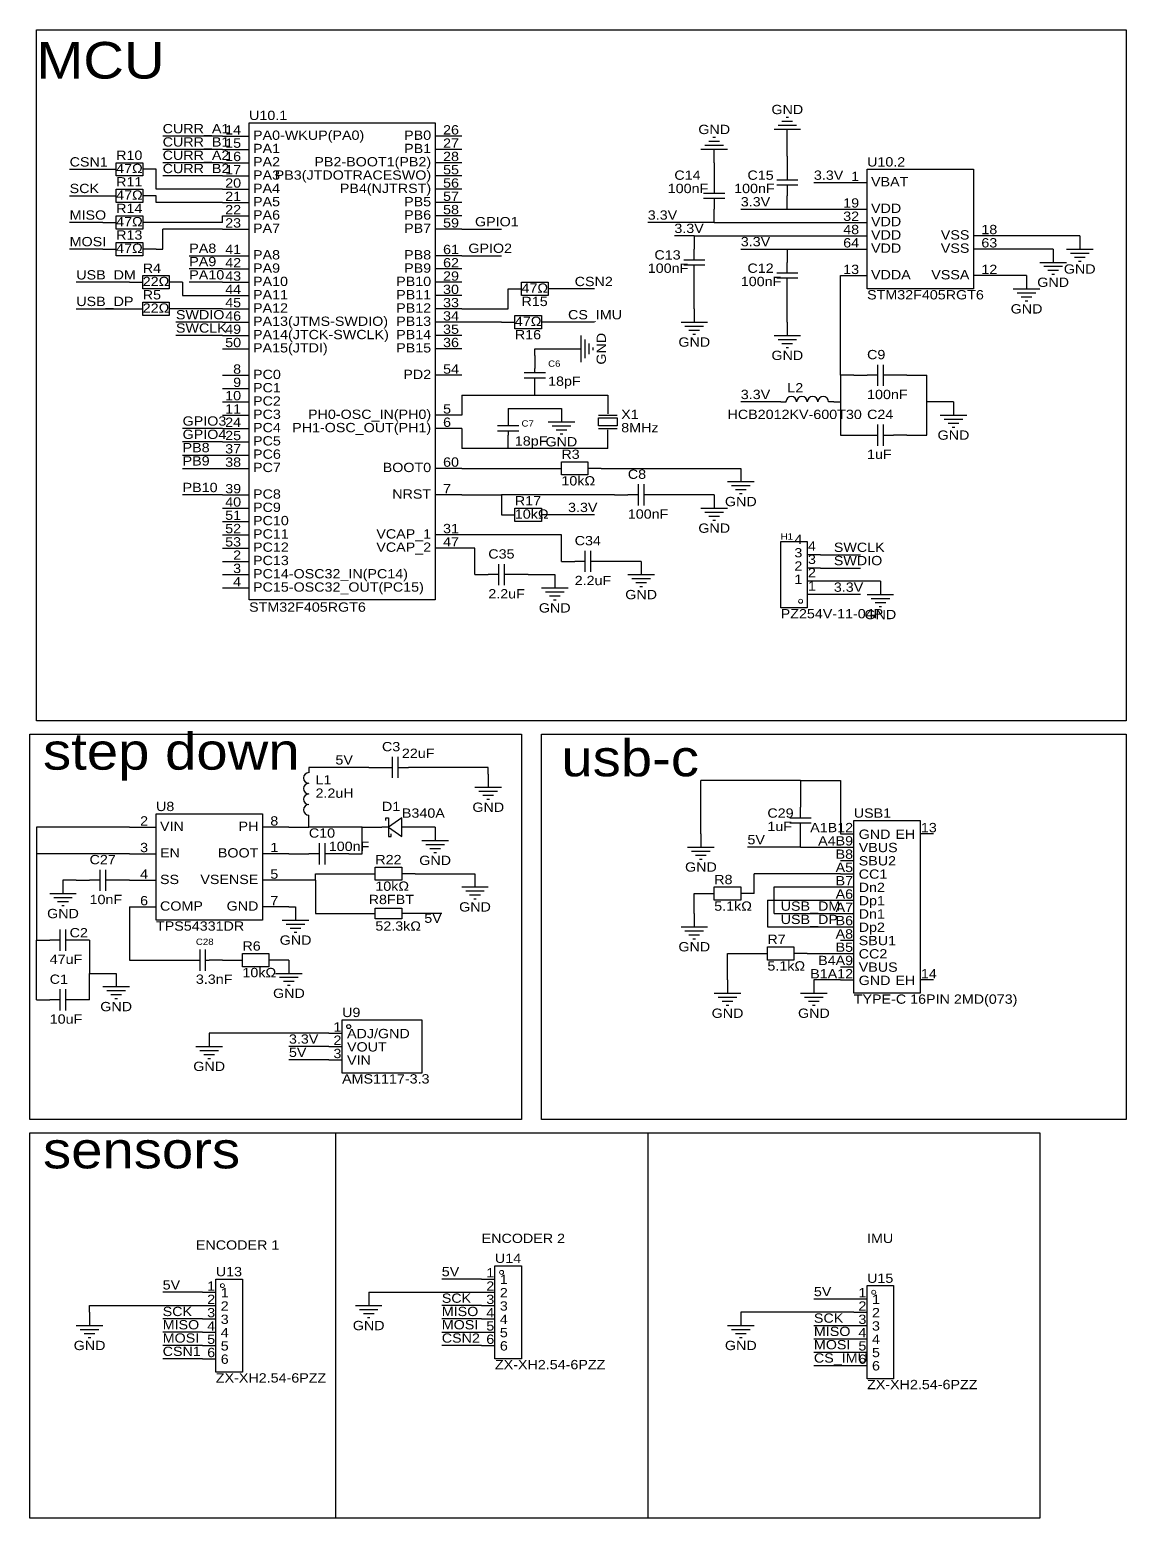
# Model space of a CAD drawing. Header units: millimetres. Extents: x 6 to 415, y 8 to 292.
# Drawn here: x 6.3 to 215.9, y 7.6 to 292.1 of the extents above; entities that cross this region are included whole.
import ezdxf
from ezdxf.enums import TextEntityAlignment as Align

# ---------------------------------------------------------------- set-up
doc = ezdxf.new("R2010")
doc.units = ezdxf.units.MM
doc.header["$MEASUREMENT"] = 0
doc.styles.get("Standard").update_dxf_attribs({"font": 'arial.ttf'})

msp = doc.modelspace()

# ---------------------------------------------------------------- linework, layer by layer
at = {"color": 1, "true_color": 0x000099}
msp.add_lwpolyline([(7.62, 292.1), (215.9, 292.1), (215.9, 160.02), (7.62, 160.02)], close=True, dxfattribs=at)
at = {"color": 1, "true_color": 0xa00000}
for points in [[(48.26, 274.32), (83.82, 274.32), (83.82, 183.13), (48.26, 183.13)], [(22.86, 266.7), (27.94, 266.7), (27.94, 264.16), (22.86, 264.16)], [(166.37, 265.43), (186.69, 265.43), (186.69, 242.57), (166.37, 242.57)], [(22.86, 261.62), (27.94, 261.62), (27.94, 259.08), (22.86, 259.08)], [(22.86, 256.54), (27.94, 256.54), (27.94, 254), (22.86, 254)], [(22.86, 251.46), (27.94, 251.46), (27.94, 248.92), (22.86, 248.92)], [(27.94, 245.11), (33.02, 245.11), (33.02, 242.57), (27.94, 242.57)], [(100.33, 243.84), (105.41, 243.84), (105.41, 241.3), (100.33, 241.3)], [(27.94, 240.03), (33.02, 240.03), (33.02, 237.49), (27.94, 237.49)], [(99.06, 237.49), (104.14, 237.49), (104.14, 234.95), (99.06, 234.95)], [(118.62, 216.41), (115.06, 216.41), (115.06, 217.93), (118.62, 217.93)], [(107.95, 209.55), (113.03, 209.55), (113.03, 207.01), (107.95, 207.01)], [(104.14, 198.12), (99.06, 198.12), (99.06, 200.66), (104.14, 200.66)], [(154.94, 181.61), (149.86, 181.61), (149.86, 194.31), (154.94, 194.31)], [(30.48, 142.24), (50.8, 142.24), (50.8, 121.92), (30.48, 121.92)], [(77.47, 141.48), (74.93, 139.7), (77.47, 137.92)], [(163.83, 140.97), (176.53, 140.97), (176.53, 107.95), (163.83, 107.95)], [(72.39, 132.08), (77.47, 132.08), (77.47, 129.54), (72.39, 129.54)], [(137.16, 128.27), (142.24, 128.27), (142.24, 125.73), (137.16, 125.73)], [(72.39, 124.21), (77.47, 124.21), (77.47, 122.17), (72.39, 122.17)], [(147.32, 116.84), (152.4, 116.84), (152.4, 114.3), (147.32, 114.3)], [(46.99, 115.57), (52.07, 115.57), (52.07, 113.03), (46.99, 113.03)], [(66.04, 102.87), (81.28, 102.87), (81.28, 92.71), (66.04, 92.71)], [(95.25, 55.88), (100.33, 55.88), (100.33, 38.1), (95.25, 38.1)], [(41.91, 53.34), (46.99, 53.34), (46.99, 35.56), (41.91, 35.56)], [(166.37, 52.07), (171.45, 52.07), (171.45, 34.29), (166.37, 34.29)]]:
    msp.add_lwpolyline(points, close=True, dxfattribs=at)
for points in [[(152.91, 273.81), (149.35, 273.81)], [(152.15, 274.57), (150.11, 274.57)], [(151.38, 275.34), (150.88, 275.34)], [(138.18, 270.76), (136.14, 270.76)], [(137.41, 271.53), (136.91, 271.53)], [(153.67, 273.05), (148.59, 273.05)], [(139.7, 269.24), (134.62, 269.24)], [(138.94, 270), (135.38, 270)], [(151.13, 265.43), (151.13, 263.4)], [(137.16, 262.89), (137.16, 260.86)], [(149.1, 263.4), (153.16, 263.4)], [(153.16, 262.38), (149.1, 262.38)], [(151.13, 262.38), (151.13, 260.35)], [(135.13, 260.86), (139.19, 260.86)], [(139.19, 259.84), (135.13, 259.84)], [(137.16, 259.84), (137.16, 257.81)], [(131.32, 248.16), (135.38, 248.16)], [(133.35, 248.16), (133.35, 250.19)], [(151.13, 245.62), (151.13, 247.65)], [(199.39, 247.65), (204.47, 247.65)], [(204.47, 250.19), (209.55, 250.19)], [(205.23, 249.43), (208.79, 249.43)], [(205.99, 248.67), (208.03, 248.67)], [(206.76, 247.9), (207.26, 247.9)], [(135.38, 247.14), (131.32, 247.14)], [(133.35, 245.11), (133.35, 247.14)], [(149.1, 245.62), (153.16, 245.62)], [(200.15, 246.89), (203.71, 246.89)], [(200.91, 246.13), (202.95, 246.13)], [(201.68, 245.36), (202.18, 245.36)], [(153.16, 244.6), (149.1, 244.6)], [(151.13, 242.57), (151.13, 244.6)], [(194.31, 242.57), (199.39, 242.57)], [(195.07, 241.81), (198.63, 241.81)], [(195.83, 241.05), (197.87, 241.05)], [(196.6, 240.28), (197.1, 240.28)], [(130.81, 236.22), (135.89, 236.22)], [(111.76, 228.6), (111.76, 233.68)], [(131.57, 235.46), (135.13, 235.46)], [(132.33, 234.7), (134.37, 234.7)], [(133.1, 233.93), (133.6, 233.93)], [(148.59, 233.68), (153.67, 233.68)], [(112.52, 229.36), (112.52, 232.92)], [(113.28, 230.12), (113.28, 232.16)], [(114.05, 230.89), (114.05, 231.39)], [(149.35, 232.92), (152.91, 232.92)], [(150.11, 232.16), (152.15, 232.16)], [(150.88, 231.39), (151.38, 231.39)], [(168.4, 224.03), (168.4, 228.09)], [(169.42, 228.09), (169.42, 224.03)], [(100.84, 226.57), (104.9, 226.57)], [(100.84, 225.55), (104.9, 225.55)], [(102.87, 226.57), (102.87, 227.33)], [(102.87, 224.79), (102.87, 225.55)], [(168.4, 226.06), (166.37, 226.06)], [(171.45, 226.06), (169.42, 226.06)], [(116.84, 219.71), (116.84, 218.69)], [(99.82, 216.41), (95.76, 216.41)], [(97.79, 217.17), (97.79, 216.41)], [(105.41, 217.17), (110.49, 217.17)], [(106.17, 216.41), (109.73, 216.41)], [(115.06, 218.44), (118.62, 218.44)], [(115.06, 216.41), (115.06, 217.93)], [(115.06, 217.93), (118.62, 217.93), (118.62, 216.41), (115.06, 216.41)], [(115.82, 218.44), (117.86, 218.44)], [(168.4, 212.6), (168.4, 216.66)], [(169.42, 216.66), (169.42, 212.6)], [(180.34, 218.44), (185.42, 218.44)], [(181.1, 217.68), (184.66, 217.68)], [(181.86, 216.92), (183.9, 216.92)], [(99.82, 215.39), (95.76, 215.39)], [(97.79, 215.39), (97.79, 214.63)], [(106.93, 215.65), (108.97, 215.65)], [(107.7, 214.88), (108.2, 214.88)], [(115.06, 215.9), (118.62, 215.9)], [(115.82, 215.9), (117.86, 215.9)], [(116.84, 214.63), (116.84, 215.65)], [(166.37, 214.63), (168.4, 214.63)], [(169.42, 214.63), (171.45, 214.63)], [(182.63, 216.15), (183.13, 216.15)], [(122.68, 201.17), (122.68, 205.23)], [(123.7, 205.23), (123.7, 201.17)], [(139.7, 205.74), (144.78, 205.74)], [(140.46, 204.98), (144.02, 204.98)], [(122.68, 203.2), (120.65, 203.2)], [(125.73, 203.2), (123.7, 203.2)], [(141.22, 204.22), (143.26, 204.22)], [(141.99, 203.45), (142.49, 203.45)], [(134.62, 200.66), (139.7, 200.66)], [(135.38, 199.9), (138.94, 199.9)], [(136.14, 199.14), (138.18, 199.14)], [(136.91, 198.37), (137.41, 198.37)], [(112.52, 188.47), (112.52, 192.53)], [(113.54, 192.53), (113.54, 188.47)], [(96.01, 187.96), (93.98, 187.96)], [(96.01, 185.93), (96.01, 189.99)], [(97.03, 189.99), (97.03, 185.93)], [(99.06, 187.96), (97.03, 187.96)], [(112.52, 190.5), (110.49, 190.5)], [(115.57, 190.5), (113.54, 190.5)], [(120.65, 187.96), (125.73, 187.96)], [(104.14, 185.42), (109.22, 185.42)], [(121.41, 187.2), (124.97, 187.2)], [(122.17, 186.44), (124.21, 186.44)], [(122.94, 185.67), (123.44, 185.67)], [(104.9, 184.66), (108.46, 184.66)], [(105.66, 183.9), (107.7, 183.9)], [(106.43, 183.13), (106.93, 183.13)], [(166.37, 184.15), (171.45, 184.15)], [(167.13, 183.39), (170.69, 183.39)], [(167.89, 182.63), (169.93, 182.63)], [(168.66, 181.86), (169.16, 181.86)], [(73.66, 151.13), (75.69, 151.13)], [(75.69, 149.1), (75.69, 153.16)], [(76.71, 153.16), (76.71, 149.1)], [(76.71, 151.13), (78.74, 151.13)], [(91.44, 147.32), (96.52, 147.32)], [(92.2, 146.56), (95.76, 146.56)], [(92.96, 145.8), (95, 145.8)], [(93.73, 145.03), (94.23, 145.03)], [(153.67, 141.48), (153.67, 143.51)], [(74.93, 139.7), (73.66, 139.7)], [(74.42, 140.97), (74.42, 141.48), (74.93, 141.48), (74.93, 137.92), (75.44, 137.92), (75.44, 138.43)], [(78.74, 139.7), (77.47, 139.7)], [(151.64, 141.48), (155.7, 141.48)], [(155.7, 140.46), (151.64, 140.46)], [(153.67, 138.43), (153.67, 140.46)], [(61.72, 132.59), (61.72, 136.65)], [(62.74, 136.65), (62.74, 132.59)], [(81.28, 137.16), (86.36, 137.16)], [(61.72, 134.62), (59.69, 134.62)], [(64.77, 134.62), (62.74, 134.62)], [(82.04, 136.4), (85.6, 136.4)], [(82.8, 135.64), (84.84, 135.64)], [(83.57, 134.87), (84.07, 134.87)], [(132.08, 135.89), (137.16, 135.89)], [(132.84, 135.13), (136.4, 135.13)], [(133.6, 134.37), (135.64, 134.37)], [(19.81, 127.51), (19.81, 131.57)], [(20.83, 131.57), (20.83, 127.51)], [(134.37, 133.6), (134.87, 133.6)], [(19.81, 129.54), (17.78, 129.54)], [(22.86, 129.54), (20.83, 129.54)], [(88.9, 128.27), (93.98, 128.27)], [(10.16, 127), (15.24, 127)], [(10.92, 126.24), (14.48, 126.24)], [(11.68, 125.48), (13.72, 125.48)], [(89.66, 127.51), (93.22, 127.51)], [(90.42, 126.75), (92.46, 126.75)], [(91.19, 125.98), (91.69, 125.98)], [(12.45, 124.71), (12.95, 124.71)], [(12.19, 116.08), (12.19, 120.14)], [(13.21, 120.14), (13.21, 116.08)], [(54.61, 121.92), (59.69, 121.92)], [(55.37, 121.16), (58.93, 121.16)], [(56.13, 120.4), (58.17, 120.4)], [(56.9, 119.63), (57.4, 119.63)], [(130.81, 120.65), (135.89, 120.65)], [(131.57, 119.89), (135.13, 119.89)], [(12.19, 118.11), (10.16, 118.11)], [(15.24, 118.11), (13.21, 118.11)], [(132.33, 119.13), (134.37, 119.13)], [(133.1, 118.36), (133.6, 118.36)], [(38.1, 114.3), (38.86, 114.3)], [(38.86, 116.33), (38.86, 112.27)], [(39.88, 116.33), (39.88, 112.27)], [(39.88, 114.3), (40.64, 114.3)], [(53.34, 111.76), (58.42, 111.76)], [(54.1, 111), (57.66, 111)], [(12.19, 104.65), (12.19, 108.71)], [(13.21, 108.71), (13.21, 104.65)], [(20.32, 109.22), (25.4, 109.22)], [(21.08, 108.46), (24.64, 108.46)], [(54.86, 110.24), (56.9, 110.24)], [(55.63, 109.47), (56.13, 109.47)], [(12.19, 106.68), (10.16, 106.68)], [(15.24, 106.68), (13.21, 106.68)], [(21.84, 107.7), (23.88, 107.7)], [(22.61, 106.93), (23.11, 106.93)], [(137.16, 107.95), (142.24, 107.95)], [(137.92, 107.19), (141.48, 107.19)], [(138.68, 106.43), (140.72, 106.43)], [(139.45, 105.66), (139.95, 105.66)], [(153.67, 107.95), (158.75, 107.95)], [(154.43, 107.19), (157.99, 107.19)], [(155.19, 106.43), (157.23, 106.43)], [(155.96, 105.66), (156.46, 105.66)], [(38.1, 97.79), (43.18, 97.79)], [(38.86, 97.03), (42.42, 97.03)], [(39.62, 96.27), (41.66, 96.27)], [(40.39, 95.5), (40.89, 95.5)], [(68.58, 48.26), (73.66, 48.26)], [(69.34, 47.5), (72.9, 47.5)], [(70.1, 46.74), (72.14, 46.74)], [(70.87, 45.97), (71.37, 45.97)], [(15.24, 44.45), (20.32, 44.45)], [(16, 43.69), (19.56, 43.69)], [(16.76, 42.93), (18.8, 42.93)], [(139.7, 44.45), (144.78, 44.45)], [(140.46, 43.69), (144.02, 43.69)], [(141.22, 42.93), (143.26, 42.93)], [(17.53, 42.16), (18.03, 42.16)], [(141.99, 42.16), (142.49, 42.16)]]:
    msp.add_lwpolyline(points, dxfattribs=at)
at = {"color": 1, "true_color": 0x008800}
for points in [[(43.18, 271.78), (31.75, 271.78)], [(151.13, 267.97), (151.13, 270.51)], [(43.18, 269.24), (31.75, 269.24)], [(13.97, 265.43), (20.32, 265.43)], [(30.48, 261.62), (30.48, 265.43)], [(43.18, 266.7), (31.75, 266.7)], [(137.16, 266.7), (137.16, 265.43)], [(43.18, 264.16), (31.75, 264.16)], [(156.21, 262.89), (161.29, 262.89)], [(13.97, 260.35), (20.32, 260.35)], [(43.18, 261.62), (30.48, 261.62)], [(30.48, 259.08), (30.48, 260.35)], [(43.18, 259.08), (30.48, 259.08)], [(43.18, 255.27), (43.18, 256.54)], [(142.24, 257.81), (151.13, 257.81)], [(151.13, 257.81), (161.29, 257.81)], [(20.32, 255.27), (13.97, 255.27)], [(43.18, 255.27), (30.48, 255.27)], [(31.75, 250.19), (31.75, 254)], [(43.18, 254), (31.75, 254)], [(88.9, 254), (96.52, 254)], [(137.16, 255.27), (124.46, 255.27)], [(137.16, 255.27), (161.29, 255.27)], [(133.35, 252.73), (129.54, 252.73)], [(133.35, 252.73), (161.29, 252.73)], [(207.01, 252.73), (191.77, 252.73)], [(20.32, 250.19), (13.97, 250.19)], [(30.48, 250.19), (31.75, 250.19)], [(36.83, 248.92), (43.18, 248.92)], [(88.9, 248.92), (96.52, 248.92)], [(142.24, 250.19), (151.13, 250.19)], [(151.13, 250.19), (161.29, 250.19)], [(201.93, 250.19), (191.77, 250.19)], [(43.18, 246.38), (36.83, 246.38)], [(161.29, 226.06), (161.29, 245.11)], [(196.85, 245.11), (191.77, 245.11)], [(25.4, 243.84), (15.24, 243.84)], [(35.56, 243.84), (35.56, 241.3)], [(43.18, 243.84), (36.83, 243.84)], [(97.79, 238.76), (97.79, 242.57)], [(114.3, 242.57), (107.95, 242.57)], [(133.35, 238.76), (133.35, 242.57)], [(35.56, 241.3), (43.18, 241.3)], [(151.13, 236.22), (151.13, 240.03)], [(15.24, 238.76), (25.4, 238.76)], [(43.18, 236.22), (34.29, 236.22)], [(43.18, 238.76), (35.56, 238.76)], [(88.9, 238.76), (97.79, 238.76)], [(96.52, 236.22), (88.9, 236.22)], [(114.3, 236.22), (106.68, 236.22)], [(43.18, 233.68), (34.29, 233.68)], [(102.87, 231.14), (109.22, 231.14)], [(102.87, 229.87), (102.87, 231.14)], [(161.29, 226.06), (161.29, 220.98)], [(163.83, 226.06), (161.29, 226.06)], [(173.99, 226.06), (177.8, 226.06)], [(177.8, 220.98), (177.8, 226.06)], [(88.9, 222.25), (102.87, 222.25)], [(88.9, 222.25), (88.9, 218.44)], [(102.87, 222.25), (116.84, 222.25)], [(97.79, 219.71), (107.95, 219.71)], [(149.86, 220.98), (142.24, 220.98)], [(160.02, 220.98), (161.29, 220.98)], [(161.29, 220.98), (161.29, 214.63)], [(177.8, 214.63), (177.8, 220.98)], [(182.88, 220.98), (177.8, 220.98)], [(43.18, 215.9), (35.56, 215.9)], [(88.9, 215.9), (88.9, 212.09)], [(161.29, 214.63), (163.83, 214.63)], [(173.99, 214.63), (177.8, 214.63)], [(43.18, 213.36), (35.56, 213.36)], [(35.56, 210.82), (43.18, 210.82)], [(97.79, 212.09), (88.9, 212.09)], [(116.84, 212.09), (97.79, 212.09)], [(35.56, 208.28), (43.18, 208.28)], [(88.9, 208.28), (105.41, 208.28)], [(115.57, 208.28), (142.24, 208.28)], [(43.18, 203.2), (35.56, 203.2)], [(88.9, 203.2), (96.52, 203.2)], [(96.52, 203.2), (96.52, 199.39)], [(118.11, 203.2), (96.52, 203.2)], [(137.16, 203.2), (128.27, 203.2)], [(114.3, 199.39), (106.68, 199.39)], [(107.95, 195.58), (88.9, 195.58)], [(107.95, 190.5), (107.95, 195.58)], [(91.44, 193.04), (88.9, 193.04)], [(91.44, 187.96), (91.44, 193.04)], [(157.48, 191.77), (165.1, 191.77)], [(101.6, 187.96), (106.68, 187.96)], [(123.19, 190.5), (118.11, 190.5)], [(157.48, 189.23), (165.1, 189.23)], [(168.91, 186.69), (157.48, 186.69)], [(165.1, 184.15), (157.48, 184.15)], [(71.12, 151.13), (59.69, 151.13)], [(93.98, 151.13), (81.28, 151.13)], [(93.98, 149.86), (93.98, 151.13)], [(153.67, 148.59), (134.62, 148.59)], [(134.62, 138.43), (134.62, 148.59)], [(153.67, 148.59), (161.29, 148.59)], [(153.67, 148.59), (153.67, 146.05)], [(161.29, 148.59), (161.29, 138.43)], [(25.4, 139.7), (7.62, 139.7)], [(7.62, 139.7), (7.62, 134.62)], [(55.88, 139.7), (59.69, 139.7)], [(59.69, 139.7), (59.69, 140.97)], [(69.85, 139.7), (59.69, 139.7)], [(69.85, 134.62), (69.85, 139.7)], [(69.85, 139.7), (71.12, 139.7)], [(83.82, 139.7), (81.28, 139.7)], [(25.4, 134.62), (7.62, 134.62)], [(7.62, 134.62), (7.62, 118.11)], [(55.88, 134.62), (57.15, 134.62)], [(67.31, 134.62), (69.85, 134.62)], [(153.67, 135.89), (143.51, 135.89)], [(153.67, 135.89), (161.29, 135.89)], [(15.24, 129.54), (12.7, 129.54)], [(60.96, 129.54), (55.88, 129.54)], [(60.96, 129.54), (60.96, 130.81)], [(60.96, 130.81), (69.85, 130.81)], [(60.96, 129.54), (60.96, 123.19)], [(80.01, 130.81), (91.44, 130.81)], [(144.78, 127), (144.78, 130.81)], [(161.29, 130.81), (144.78, 130.81)], [(148.59, 123.19), (148.59, 128.27)], [(148.59, 128.27), (161.29, 128.27)], [(133.35, 127), (134.62, 127)], [(133.35, 123.19), (133.35, 127)], [(147.32, 125.73), (147.32, 120.65)], [(147.32, 125.73), (161.29, 125.73)], [(25.4, 124.46), (25.4, 114.3)], [(55.88, 124.46), (57.15, 124.46)], [(60.96, 123.19), (69.85, 123.19)], [(85.09, 123.19), (80.01, 123.19)], [(148.59, 123.19), (161.29, 123.19)], [(147.32, 120.65), (161.29, 120.65)], [(7.62, 106.68), (7.62, 118.11)], [(17.78, 118.11), (17.78, 111.76)], [(25.4, 114.3), (35.56, 114.3)], [(43.18, 114.3), (44.45, 114.3)], [(55.88, 114.3), (54.61, 114.3)], [(139.7, 115.57), (144.78, 115.57)], [(139.7, 110.49), (139.7, 115.57)], [(154.94, 115.57), (161.29, 115.57)], [(17.78, 106.68), (17.78, 111.76)], [(17.78, 111.76), (22.86, 111.76)], [(161.29, 110.49), (156.21, 110.49)], [(63.5, 100.33), (40.64, 100.33)], [(63.5, 97.79), (55.88, 97.79)], [(63.5, 95.25), (55.88, 95.25)], [(92.71, 53.34), (85.09, 53.34)], [(39.37, 50.8), (31.75, 50.8)], [(71.12, 50.8), (92.71, 50.8)], [(156.21, 49.53), (163.83, 49.53)], [(17.78, 46.99), (17.78, 48.26)], [(17.78, 48.26), (39.37, 48.26)], [(39.37, 45.72), (31.75, 45.72)], [(92.71, 48.26), (85.09, 48.26)], [(92.71, 45.72), (85.09, 45.72)], [(163.83, 46.99), (142.24, 46.99)], [(39.37, 43.18), (31.75, 43.18)], [(85.09, 43.18), (92.71, 43.18)], [(156.21, 44.45), (163.83, 44.45)], [(39.37, 40.64), (31.75, 40.64)], [(92.71, 40.64), (85.09, 40.64)], [(156.21, 41.91), (163.83, 41.91)], [(39.37, 38.1), (31.75, 38.1)], [(156.21, 39.37), (163.83, 39.37)], [(156.21, 36.83), (163.83, 36.83)]]:
    msp.add_lwpolyline(points, dxfattribs=at)
at = {"color": 1, "true_color": 0x880000}
for points in [[(43.18, 271.78), (48.26, 271.78)], [(88.9, 271.78), (83.82, 271.78)], [(151.13, 270.51), (151.13, 273.05)], [(43.18, 269.24), (48.26, 269.24)], [(88.9, 269.24), (83.82, 269.24)], [(137.16, 266.7), (137.16, 269.24)], [(151.13, 267.97), (151.13, 265.43)], [(20.32, 265.43), (22.86, 265.43)], [(30.48, 265.43), (27.94, 265.43)], [(43.18, 266.7), (48.26, 266.7)], [(88.9, 266.7), (83.82, 266.7)], [(137.16, 265.43), (137.16, 262.89)], [(43.18, 264.16), (48.26, 264.16)], [(88.9, 264.16), (83.82, 264.16)], [(161.29, 262.89), (166.37, 262.89)], [(20.32, 260.35), (22.86, 260.35)], [(30.48, 260.35), (27.94, 260.35)], [(43.18, 261.62), (48.26, 261.62)], [(43.18, 259.08), (48.26, 259.08)], [(88.9, 261.62), (83.82, 261.62)], [(88.9, 259.08), (83.82, 259.08)], [(151.13, 257.81), (151.13, 260.35)], [(43.18, 256.54), (48.26, 256.54)], [(88.9, 256.54), (83.82, 256.54)], [(137.16, 255.27), (137.16, 257.81)], [(161.29, 257.81), (166.37, 257.81)], [(20.32, 255.27), (22.86, 255.27)], [(30.48, 255.27), (27.94, 255.27)], [(43.18, 254), (48.26, 254)], [(88.9, 254), (83.82, 254)], [(161.29, 255.27), (166.37, 255.27)], [(133.35, 252.73), (133.35, 250.19)], [(161.29, 252.73), (166.37, 252.73)], [(191.77, 252.73), (186.69, 252.73)], [(207.01, 252.73), (207.01, 250.19)], [(20.32, 250.19), (22.86, 250.19)], [(30.48, 250.19), (27.94, 250.19)], [(43.18, 248.92), (48.26, 248.92)], [(88.9, 248.92), (83.82, 248.92)], [(151.13, 250.19), (151.13, 247.65)], [(161.29, 250.19), (166.37, 250.19)], [(191.77, 250.19), (186.69, 250.19)], [(201.93, 250.19), (201.93, 247.65)], [(43.18, 246.38), (48.26, 246.38)], [(88.9, 246.38), (83.82, 246.38)], [(133.35, 242.57), (133.35, 245.11)], [(161.29, 245.11), (166.37, 245.11)], [(191.77, 245.11), (186.69, 245.11)], [(196.85, 245.11), (196.85, 242.57)], [(25.4, 243.84), (27.94, 243.84)], [(35.56, 243.84), (33.02, 243.84)], [(43.18, 243.84), (48.26, 243.84)], [(88.9, 243.84), (83.82, 243.84)], [(97.79, 242.57), (100.33, 242.57)], [(107.95, 242.57), (105.41, 242.57)], [(151.13, 240.03), (151.13, 242.57)], [(43.18, 241.3), (48.26, 241.3)], [(88.9, 241.3), (83.82, 241.3)], [(25.4, 238.76), (27.94, 238.76)], [(35.56, 238.76), (33.02, 238.76)], [(43.18, 238.76), (48.26, 238.76)], [(43.18, 236.22), (48.26, 236.22)], [(88.9, 238.76), (83.82, 238.76)], [(88.9, 236.22), (83.82, 236.22)], [(96.52, 236.22), (99.06, 236.22)], [(106.68, 236.22), (104.14, 236.22)], [(133.35, 238.76), (133.35, 236.22)], [(151.13, 236.22), (151.13, 233.68)], [(43.18, 233.68), (48.26, 233.68)], [(88.9, 233.68), (83.82, 233.68)], [(43.18, 231.14), (48.26, 231.14)], [(88.9, 231.14), (83.82, 231.14)], [(109.22, 231.14), (111.76, 231.14)], [(102.87, 229.87), (102.87, 227.33)], [(43.18, 226.06), (48.26, 226.06)], [(88.9, 226.06), (83.82, 226.06)], [(102.87, 222.25), (102.87, 224.79)], [(163.83, 226.06), (166.37, 226.06)], [(173.99, 226.06), (171.45, 226.06)], [(43.18, 223.52), (48.26, 223.52)], [(116.84, 222.25), (116.84, 219.71)], [(43.18, 220.98), (48.26, 220.98)], [(97.79, 219.71), (97.79, 217.17)], [(107.95, 219.71), (107.95, 217.17)], [(149.86, 220.98), (150.88, 220.98)], [(160.02, 220.98), (159, 220.98)], [(182.88, 220.98), (182.88, 218.44)], [(43.18, 218.44), (48.26, 218.44)], [(88.9, 218.44), (83.82, 218.44)], [(43.18, 215.9), (48.26, 215.9)], [(88.9, 215.9), (83.82, 215.9)], [(97.79, 212.09), (97.79, 214.63)], [(116.84, 212.09), (116.84, 214.63)], [(163.83, 214.63), (166.37, 214.63)], [(173.99, 214.63), (171.45, 214.63)], [(43.18, 213.36), (48.26, 213.36)], [(43.18, 210.82), (48.26, 210.82)], [(43.18, 208.28), (48.26, 208.28)], [(88.9, 208.28), (83.82, 208.28)], [(105.41, 208.28), (107.95, 208.28)], [(115.57, 208.28), (113.03, 208.28)], [(142.24, 208.28), (142.24, 205.74)], [(43.18, 203.2), (48.26, 203.2)], [(88.9, 203.2), (83.82, 203.2)], [(118.11, 203.2), (120.65, 203.2)], [(128.27, 203.2), (125.73, 203.2)], [(137.16, 203.2), (137.16, 200.66)], [(43.18, 200.66), (48.26, 200.66)], [(96.52, 199.39), (99.06, 199.39)], [(106.68, 199.39), (104.14, 199.39)], [(43.18, 198.12), (48.26, 198.12)], [(43.18, 195.58), (48.26, 195.58)], [(88.9, 195.58), (83.82, 195.58)], [(43.18, 193.04), (48.26, 193.04)], [(88.9, 193.04), (83.82, 193.04)], [(157.48, 191.77), (154.94, 191.77)], [(43.18, 190.5), (48.26, 190.5)], [(43.18, 187.96), (48.26, 187.96)], [(91.44, 187.96), (93.98, 187.96)], [(101.6, 187.96), (99.06, 187.96)], [(106.68, 187.96), (106.68, 185.42)], [(107.95, 190.5), (110.49, 190.5)], [(118.11, 190.5), (115.57, 190.5)], [(123.19, 190.5), (123.19, 187.96)], [(157.48, 189.23), (154.94, 189.23)], [(43.18, 185.42), (48.26, 185.42)], [(157.48, 186.69), (154.94, 186.69)], [(168.91, 186.69), (168.91, 184.15)], [(157.48, 184.15), (154.94, 184.15)], [(59.69, 151.13), (59.69, 150.11)], [(71.12, 151.13), (73.66, 151.13)], [(81.28, 151.13), (78.74, 151.13)], [(93.98, 149.86), (93.98, 147.32)], [(153.67, 146.05), (153.67, 143.51)], [(25.4, 139.7), (30.48, 139.7)], [(55.88, 139.7), (50.8, 139.7)], [(59.69, 140.97), (59.69, 141.99)], [(71.12, 139.7), (73.66, 139.7)], [(81.28, 139.7), (78.74, 139.7)], [(83.82, 139.7), (83.82, 137.16)], [(134.62, 138.43), (134.62, 135.89)], [(153.67, 135.89), (153.67, 138.43)], [(161.29, 138.43), (163.83, 138.43)], [(179.07, 138.43), (176.53, 138.43)], [(25.4, 134.62), (30.48, 134.62)], [(55.88, 134.62), (50.8, 134.62)], [(57.15, 134.62), (59.69, 134.62)], [(67.31, 134.62), (64.77, 134.62)], [(161.29, 135.89), (163.83, 135.89)], [(161.29, 133.35), (163.83, 133.35)], [(12.7, 129.54), (12.7, 127)], [(15.24, 129.54), (17.78, 129.54)], [(25.4, 129.54), (22.86, 129.54)], [(25.4, 129.54), (30.48, 129.54)], [(55.88, 129.54), (50.8, 129.54)], [(69.85, 130.81), (72.39, 130.81)], [(80.01, 130.81), (77.47, 130.81)], [(91.44, 130.81), (91.44, 128.27)], [(161.29, 130.81), (163.83, 130.81)], [(161.29, 128.27), (163.83, 128.27)], [(134.62, 127), (137.16, 127)], [(144.78, 127), (142.24, 127)], [(161.29, 125.73), (163.83, 125.73)], [(25.4, 124.46), (30.48, 124.46)], [(55.88, 124.46), (50.8, 124.46)], [(57.15, 124.46), (57.15, 121.92)], [(69.85, 123.19), (72.39, 123.19)], [(80.01, 123.19), (77.47, 123.19)], [(133.35, 123.19), (133.35, 120.65)], [(161.29, 123.19), (163.83, 123.19)], [(161.29, 120.65), (163.83, 120.65)], [(7.62, 118.11), (10.16, 118.11)], [(17.78, 118.11), (15.24, 118.11)], [(161.29, 118.11), (163.83, 118.11)], [(35.56, 114.3), (38.1, 114.3)], [(43.18, 114.3), (40.64, 114.3)], [(44.45, 114.3), (46.99, 114.3)], [(54.61, 114.3), (52.07, 114.3)], [(55.88, 114.3), (55.88, 111.76)], [(144.78, 115.57), (147.32, 115.57)], [(154.94, 115.57), (152.4, 115.57)], [(161.29, 115.57), (163.83, 115.57)], [(22.86, 111.76), (22.86, 109.22)], [(161.29, 113.03), (163.83, 113.03)], [(139.7, 110.49), (139.7, 107.95)], [(156.21, 110.49), (156.21, 107.95)], [(161.29, 110.49), (163.83, 110.49)], [(179.07, 110.49), (176.53, 110.49)], [(7.62, 106.68), (10.16, 106.68)], [(17.78, 106.68), (15.24, 106.68)], [(40.64, 100.33), (40.64, 97.79)], [(63.5, 100.33), (66.04, 100.33)], [(63.5, 97.79), (66.04, 97.79)], [(63.5, 95.25), (66.04, 95.25)], [(92.71, 53.34), (95.25, 53.34)], [(39.37, 50.8), (41.91, 50.8)], [(71.12, 50.8), (71.12, 48.26)], [(92.71, 50.8), (95.25, 50.8)], [(163.83, 49.53), (166.37, 49.53)], [(17.78, 46.99), (17.78, 44.45)], [(39.37, 48.26), (41.91, 48.26)], [(39.37, 45.72), (41.91, 45.72)], [(92.71, 48.26), (95.25, 48.26)], [(92.71, 45.72), (95.25, 45.72)], [(142.24, 46.99), (142.24, 44.45)], [(163.83, 46.99), (166.37, 46.99)], [(39.37, 43.18), (41.91, 43.18)], [(92.71, 43.18), (95.25, 43.18)], [(163.83, 44.45), (166.37, 44.45)], [(39.37, 40.64), (41.91, 40.64)], [(92.71, 40.64), (95.25, 40.64)], [(163.83, 41.91), (166.37, 41.91)], [(39.37, 38.1), (41.91, 38.1)], [(163.83, 39.37), (166.37, 39.37)], [(163.83, 36.83), (166.37, 36.83)]]:
    msp.add_lwpolyline(points, dxfattribs=at)
at = {"color": 1, "true_color": 0x000066}
for points in [[(6.35, 157.48), (100.33, 157.48), (100.33, 83.82), (6.35, 83.82)], [(104.14, 157.48), (215.9, 157.48), (215.9, 83.82), (104.14, 83.82)], [(6.35, 81.28), (199.39, 81.28), (199.39, 7.62), (6.35, 7.62)]]:
    msp.add_lwpolyline(points, close=True, dxfattribs=at)
at = {"color": 1, "true_color": 0x000000}
for points in [[(64.77, 81.28), (64.77, 50.8), (64.77, 8.89), (64.77, 7.62)], [(124.46, 81.28), (124.46, 7.62)]]:
    msp.add_lwpolyline(points, dxfattribs=at)
at = {"color": 1, "lineweight": 0, "true_color": 0xa00000}
for centre in [(153.67, 182.88), (96.52, 54.61), (43.18, 52.07), (167.64, 50.8)]:
    msp.add_circle(centre, 0.381, dxfattribs=at)
at = {"color": 1, "true_color": 0xa00000}
for centre, start, end in [((151.89, 220.98), 359.7135, 539.7135), ((153.92, 220.98), 359.7135, 539.7135), ((155.96, 220.98), 359.7135, 539.7135), ((157.99, 220.98), 359.7135, 539.7135), ((59.69, 149.1), 89.7135, 269.7135), ((59.69, 147.07), 89.7135, 269.7135), ((59.69, 145.03), 89.7135, 269.7135), ((59.69, 143), 89.7135, 269.7135)]:
    msp.add_arc(centre, 1.02, start, end, dxfattribs=at)
at = {"true_color": 0x000000}
msp.add_ellipse((67.31, 101.6), major_axis=(0, 0.381), ratio=1, dxfattribs=at)

# ---------------------------------------------------------------- texts
at = {"color": 1, "true_color": 0x000000, "width": 1.1}
for s, height, p in [('MCU', 7, (7.62, 280.67)), ('26', 1.778, (85.34, 271.55)), ('PA0-WKUP(PA0)', 1.778, (49.02, 270.53)), ('PA1', 1.778, (49.02, 267.99)), ('27', 1.778, (85.34, 269.01)), ('PA2', 1.778, (49.02, 265.45)), ('28', 1.778, (85.34, 266.47)), ('PA3', 1.778, (49.02, 262.91)), ('55', 1.778, (85.34, 263.93)), ('PA4', 1.778, (49.02, 260.37)), ('56', 1.778, (85.34, 261.39)), ('VBAT', 1.778, (167.13, 261.64)), ('PA5', 1.778, (49.02, 257.83)), ('57', 1.778, (85.34, 258.85)), ('PA6', 1.778, (49.02, 255.29)), ('58', 1.778, (85.34, 256.31)), ('59', 1.778, (85.34, 253.77)), ('VDD', 1.778, (167.13, 256.56)), ('VDD', 1.778, (167.13, 254.02)), ('PA7', 1.778, (49.02, 252.75)), ('VDD', 1.778, (167.13, 251.48)), ('18', 1.778, (188.21, 252.5)), ('61', 1.778, (85.34, 248.69)), ('VDD', 1.778, (167.13, 248.94)), ('63', 1.778, (188.21, 249.96)), ('PA8', 1.778, (49.02, 247.67)), ('62', 1.778, (85.34, 246.15)), ('PA9', 1.778, (49.02, 245.13)), ('PA10', 1.778, (49.02, 242.59)), ('29', 1.778, (85.34, 243.61)), ('VDDA', 1.778, (167.13, 243.86)), ('12', 1.778, (188.21, 244.88)), ('PA11', 1.778, (49.02, 240.05)), ('30', 1.778, (85.34, 241.07)), ('PA12', 1.778, (49.02, 237.51)), ('33', 1.778, (85.34, 238.53)), ('PA13(JTMS-SWDIO)', 1.778, (49.02, 234.97)), ('34', 1.778, (85.34, 235.99)), ('PA14(JTCK-SWCLK)', 1.778, (49.02, 232.43)), ('35', 1.778, (85.34, 233.45)), ('PA15(JTDI)', 1.778, (49.02, 229.89)), ('36', 1.778, (85.34, 230.91)), ('54', 1.778, (85.34, 225.83)), ('PC0', 1.778, (49.02, 224.81)), ('PC1', 1.778, (49.02, 222.27)), ('PC2', 1.778, (49.02, 219.73)), ('PC3', 1.778, (49.02, 217.19)), ('5', 1.78, (85.34, 218.21)), ('PC4', 1.778, (49.02, 214.65)), ('6', 1.78, (85.34, 215.67)), ('PC5', 1.778, (49.02, 212.11)), ('PC6', 1.778, (49.02, 209.57)), ('PC7', 1.778, (49.02, 207.03)), ('60', 1.778, (85.34, 208.05)), ('7', 1.78, (85.34, 202.97)), ('PC8', 1.778, (49.02, 201.95)), ('PC9', 1.778, (49.02, 199.41)), ('PC10', 1.778, (49.02, 196.87)), ('PC11', 1.778, (49.02, 194.33)), ('31', 1.778, (85.34, 195.35)), ('PC12', 1.778, (49.02, 191.79)), ('47', 1.778, (85.34, 192.81)), ('4', 1.78, (155.07, 192)), ('PC13', 1.778, (49.02, 189.25)), ('3', 1.78, (155.07, 189.46)), ('PC14-OSC32_IN(PC14)', 1.778, (49.02, 186.71)), ('2', 1.78, (155.07, 186.92)), ('PC15-OSC32_OUT(PC15)', 1.778, (49.02, 184.17)), ('1', 1.78, (155.07, 184.38)), ('step down', 7, (8.89, 148.59)), ('usb-c', 7, (107.95, 147.32)), ('VIN', 1.778, (31.24, 138.45)), ('8', 1.78, (52.32, 139.47)), ('13', 1.778, (176.66, 138.2)), ('1', 1.78, (52.32, 134.39)), ('VBUS', 1.778, (164.77, 134.39)), ('GND', 1.778, (164.77, 136.93)), ('EN', 1.778, (31.24, 133.37)), ('SBU2', 1.778, (164.77, 131.85)), ('5', 1.78, (52.32, 129.31)), ('CC1', 1.778, (164.77, 129.31)), ('SS', 1.778, (31.24, 128.29)), ('Dn2', 1.778, (164.77, 126.77)), ('COMP', 1.778, (31.24, 123.21)), ('7', 1.78, (52.32, 124.23)), ('Dp1', 1.778, (164.77, 124.23)), ('Dn1', 1.778, (164.77, 121.69)), ('Dp2', 1.778, (164.77, 119.15)), ('SBU1', 1.778, (164.77, 116.61)), ('VBUS', 1.778, (164.77, 111.53)), ('CC2', 1.778, (164.77, 114.07)), ('GND', 1.778, (164.77, 108.99)), ('14', 1.778, (176.66, 110.26)), ('ADJ/GND', 1.778, (66.98, 98.83)), ('VOUT', 1.778, (66.98, 96.29)), ('VIN', 1.778, (66.98, 93.75)), ('sensors', 7, (8.89, 72.39)), ('ENCODER 1', 1.778, (38.1, 58.42)), ('ENCODER 2', 1.778, (92.71, 59.69)), ('IMU', 1.778, (166.37, 59.69)), ('1', 1.78, (96.19, 51.84)), ('1', 1.78, (42.85, 49.3)), ('2', 1.78, (96.19, 49.3)), ('2', 1.78, (42.85, 46.76)), ('3', 1.78, (96.19, 46.76)), ('1', 1.78, (167.31, 48.03)), ('3', 1.78, (42.85, 44.22)), ('4', 1.78, (96.19, 44.22)), ('2', 1.78, (167.31, 45.49)), ('4', 1.78, (42.85, 41.68)), ('5', 1.78, (96.19, 41.68)), ('4', 1.78, (167.31, 40.41)), ('3', 1.78, (167.31, 42.95)), ('5', 1.78, (42.85, 39.14)), ('6', 1.78, (96.19, 39.14)), ('5', 1.78, (167.31, 37.87)), ('6', 1.78, (42.85, 36.6)), ('6', 1.78, (167.31, 35.33))]:
    msp.add_text(s, height=height, dxfattribs=at).set_placement(p, align=Align.BOTTOM_LEFT)
at = {"color": 1, "true_color": 0x000080, "width": 1.1}
for s, height, p in [('U10.1', 1.778, (48.26, 274.32)), ('R10', 1.778, (22.86, 266.7)), ('U10.2', 1.778, (166.37, 265.43)), ('C14', 1.778, (129.54, 262.89)), ('C15', 1.778, (143.51, 262.89)), ('R11', 1.778, (22.86, 261.62)), ('R14', 1.778, (22.86, 256.54)), ('R13', 1.778, (22.86, 251.46)), ('C13', 1.778, (125.73, 247.65)), ('R4', 1.778, (27.94, 245.11)), ('C12', 1.778, (143.51, 245.11)), ('R5', 1.778, (27.94, 240.03)), ('R15', 1.778, (100.33, 238.76)), ('R16', 1.778, (99.06, 232.41)), ('C9', 1.778, (166.37, 228.6)), ('C6', 1.2, (105.41, 227.33)), ('L2', 1.778, (151.13, 222.25)), ('X1', 1.778, (119.38, 217.17)), ('C24', 1.778, (166.37, 217.17)), ('C7', 1.2, (100.33, 215.9)), ('R3', 1.778, (107.95, 209.55)), ('C8', 1.778, (120.65, 205.74)), ('R17', 1.778, (99.06, 200.66)), ('C34', 1.778, (110.49, 193.04)), ('H1', 1.2, (149.86, 194.31)), ('C35', 1.778, (93.98, 190.5)), ('C3', 1.778, (73.66, 153.67)), ('L1', 1.778, (60.96, 147.32)), ('U8', 1.778, (30.48, 142.24)), ('D1', 1.778, (73.66, 142.24)), ('C29', 1.778, (147.32, 140.97)), ('USB1', 1.778, (163.83, 140.97)), ('C10', 1.778, (59.69, 137.16)), ('C27', 1.778, (17.78, 132.08)), ('R22', 1.778, (72.39, 132.08)), ('R8', 1.778, (137.16, 128.27)), ('R8FBT', 1.778, (71.12, 124.46)), ('C2', 1.778, (13.97, 118.11)), ('C28', 1.2, (38.1, 116.84)), ('R6', 1.778, (46.99, 115.57)), ('R7', 1.778, (147.32, 116.84)), ('C1', 1.778, (10.16, 109.22)), ('U9', 1.778, (66.04, 102.87)), ('U14', 1.778, (95.25, 55.88)), ('U13', 1.778, (41.91, 53.34)), ('U15', 1.778, (166.37, 52.07))]:
    msp.add_text(s, height=height, dxfattribs=at).set_placement(p, align=Align.BOTTOM_LEFT)
for p in [(151.13, 276.86), (137.16, 273.05), (201.93, 243.84), (207.01, 246.38), (196.85, 238.76), (133.35, 232.41), (151.13, 229.87), (107.95, 213.36), (182.88, 214.63), (142.24, 201.93), (137.16, 196.85), (123.19, 184.15), (106.68, 181.61), (168.91, 180.34), (93.98, 143.51), (83.82, 133.35), (134.62, 132.08), (91.44, 124.46), (12.7, 123.19), (57.15, 118.11), (133.35, 116.84), (55.88, 107.95), (22.86, 105.41), (139.7, 104.14), (156.21, 104.14), (40.64, 93.98), (71.12, 44.45), (17.78, 40.64), (142.24, 40.64)]:
    msp.add_text('GND', height=1.778, dxfattribs=at).set_placement(p, align=Align.MIDDLE_CENTER)
at = {"color": 1, "true_color": 0x0000ff, "width": 1.1}
for s, p in [('CURR_A1', (31.75, 271.78)), ('CURR_B1', (31.75, 269.24)), ('CSN1', (13.97, 265.43)), ('CURR_A2', (31.75, 266.7)), ('47Ω', (22.86, 264.16)), ('CURR_B2', (31.75, 264.16)), ('3.3V', (156.21, 262.89)), ('SCK', (13.97, 260.35)), ('100nF', (128.27, 260.35)), ('100nF', (140.97, 260.35)), ('47Ω', (22.86, 259.08)), ('3.3V', (142.24, 257.81)), ('MISO', (13.97, 255.27)), ('47Ω', (22.86, 254)), ('GPIO1', (91.44, 254)), ('3.3V', (124.46, 255.27)), ('3.3V', (129.54, 252.73)), ('MOSI', (13.97, 250.19)), ('47Ω', (22.86, 248.92)), ('PA8', (36.83, 248.92)), ('GPIO2', (90.17, 248.92)), ('3.3V', (142.24, 250.19)), ('PA9', (36.83, 246.38)), ('USB_DM', (15.24, 243.84)), ('22Ω', (27.94, 242.57)), ('PA10', (36.83, 243.84)), ('CSN2', (110.49, 242.57)), ('100nF', (124.46, 245.11)), ('100nF', (142.24, 242.57)), ('47Ω', (100.33, 241.3)), ('STM32F405RGT6', (166.37, 240.03)), ('USB_DP', (15.24, 238.76)), ('22Ω', (27.94, 237.49)), ('SWDIO', (34.29, 236.22)), ('47Ω', (99.06, 234.95)), ('CS_IMU', (109.22, 236.22)), ('SWCLK', (34.29, 233.68)), ('18pF', (105.41, 223.52)), ('3.3V', (142.24, 220.98)), ('100nF', (166.37, 220.98)), ('HCB2012KV-600T30', (139.7, 217.17)), ('GPIO3', (35.56, 215.9)), ('8MHz', (119.38, 214.63)), ('GPIO4', (35.56, 213.36)), ('18pF', (99.06, 212.09)), ('PB8', (35.56, 210.82)), ('PB9', (35.56, 208.28)), ('1uF', (166.37, 209.55)), ('PB10', (35.56, 203.2)), ('10kΩ', (107.95, 204.47)), ('10kΩ', (99.06, 198.12)), ('3.3V', (109.22, 199.39)), ('100nF', (120.65, 198.12)), ('SWCLK', (160.02, 191.77)), ('SWDIO', (160.02, 189.23)), ('2.2uF', (110.49, 185.42)), ('2.2uF', (93.98, 182.88)), ('3.3V', (160.02, 184.15)), ('STM32F405RGT6', (48.26, 180.34)), ('PZ254V-11-04P', (149.86, 179.07)), ('22uF', (77.47, 152.4)), ('5V', (64.77, 151.13)), ('2.2uH', (60.96, 144.78)), ('B340A', (77.47, 140.97)), ('1uF', (147.32, 138.43)), ('100nF', (63.5, 134.62)), ('5V', (143.51, 135.89)), ('10kΩ', (72.39, 127)), ('10nF', (17.78, 124.46)), ('5.1kΩ', (137.16, 123.19)), ('USB_DM', (149.86, 123.19)), ('USB_DP', (149.86, 120.65)), ('TPS54331DR', (30.48, 119.38)), ('52.3kΩ', (72.39, 119.38)), ('47uF', (10.16, 113.03)), ('5.1kΩ', (147.32, 111.76)), ('3.3nF', (38.1, 109.22)), ('10kΩ', (46.99, 110.49)), ('TYPE-C 16PIN 2MD(073)', (163.83, 105.41)), ('10uF', (10.16, 101.6)), ('3.3V', (55.88, 97.79)), ('5V', (55.88, 95.25)), ('AMS1117-3.3', (66.04, 90.17)), ('5V', (85.09, 53.34)), ('5V', (31.75, 50.8)), ('5V', (156.21, 49.53)), ('SCK', (85.09, 48.26)), ('SCK', (31.75, 45.72)), ('MISO', (31.75, 43.18)), ('MISO', (85.09, 45.72)), ('MOSI', (85.09, 43.18)), ('SCK', (156.21, 44.45)), ('MOSI', (31.75, 40.64)), ('CSN2', (85.09, 40.64)), ('MISO', (156.21, 41.91)), ('CSN1', (31.75, 38.1)), ('MOSI', (156.21, 39.37)), ('ZX-XH2.54-6PZZ', (95.25, 35.56)), ('CS_IMU', (156.21, 36.83)), ('ZX-XH2.54-6PZZ', (41.91, 33.02)), ('ZX-XH2.54-6PZZ', (166.37, 31.75))]:
    msp.add_text(s, height=1.778, dxfattribs=at).set_placement(p, align=Align.BOTTOM_LEFT)
at = {"color": 1, "true_color": 0x000000, "width": 1.1}
for s, height, p in [('14', 1.778, (46.74, 271.55)), ('15', 1.778, (46.74, 269.01)), ('PB0', 1.778, (83.06, 270.53)), ('PB1', 1.778, (83.06, 267.99)), ('16', 1.778, (46.74, 266.47)), ('PB2-BOOT1(PB2)', 1.778, (83.06, 265.45)), ('17', 1.778, (46.74, 263.93)), ('PB3(JTDOTRACESWO)', 1.778, (83.06, 262.91)), ('1', 1.78, (164.85, 262.66)), ('20', 1.778, (46.74, 261.39)), ('PB4(NJTRST)', 1.778, (83.06, 260.37)), ('21', 1.778, (46.74, 258.85)), ('PB5', 1.778, (83.06, 257.83)), ('19', 1.778, (164.85, 257.58)), ('22', 1.778, (46.74, 256.31)), ('23', 1.778, (46.74, 253.77)), ('PB6', 1.778, (83.06, 255.29)), ('32', 1.778, (164.85, 255.04)), ('PB7', 1.778, (83.06, 252.75)), ('48', 1.778, (164.85, 252.5)), ('VSS', 1.778, (185.93, 251.48)), ('41', 1.778, (46.74, 248.69)), ('64', 1.778, (164.85, 249.96)), ('VSS', 1.778, (185.93, 248.94)), ('42', 1.778, (46.74, 246.15)), ('PB8', 1.778, (83.06, 247.67)), ('43', 1.778, (46.74, 243.61)), ('PB10', 1.778, (83.06, 242.59)), ('PB9', 1.778, (83.06, 245.13)), ('13', 1.778, (164.85, 244.88)), ('VSSA', 1.778, (185.93, 243.86)), ('44', 1.778, (46.74, 241.07)), ('PB11', 1.778, (83.06, 240.05)), ('45', 1.778, (46.74, 238.53)), ('PB12', 1.778, (83.06, 237.51)), ('46', 1.778, (46.74, 235.99)), ('PB13', 1.778, (83.06, 234.97)), ('49', 1.778, (46.74, 233.45)), ('PB14', 1.778, (83.06, 232.43)), ('50', 1.778, (46.74, 230.91)), ('PB15', 1.778, (83.06, 229.89)), ('8', 1.78, (46.74, 225.83)), ('9', 1.78, (46.74, 223.29)), ('PD2', 1.778, (83.06, 224.81)), ('10', 1.778, (46.74, 220.75)), ('11', 1.778, (46.74, 218.21)), ('PH0-OSC_IN(PH0)', 1.778, (83.06, 217.19)), ('24', 1.778, (46.74, 215.67)), ('PH1-OSC_OUT(PH1)', 1.778, (83.06, 214.65)), ('25', 1.778, (46.74, 213.13)), ('37', 1.778, (46.74, 210.59)), ('38', 1.778, (46.74, 208.05)), ('BOOT0', 1.778, (83.06, 207.03)), ('39', 1.778, (46.74, 202.97)), ('40', 1.778, (46.74, 200.43)), ('NRST', 1.778, (83.06, 201.95)), ('51', 1.778, (46.74, 197.89)), ('52', 1.778, (46.74, 195.35)), ('VCAP_1', 1.778, (83.06, 194.33)), ('53', 1.778, (46.74, 192.81)), ('VCAP_2', 1.778, (83.06, 191.79)), ('4', 1.78, (154, 193.27)), ('2', 1.78, (46.74, 190.27)), ('3', 1.78, (154, 190.73)), ('3', 1.78, (46.74, 187.73)), ('2', 1.78, (154, 188.19)), ('1', 1.78, (154, 185.65)), ('4', 1.78, (46.74, 185.19)), ('2', 1.78, (28.96, 139.47)), ('PH', 1.778, (50.04, 138.45)), ('A1B12', 1.778, (163.7, 138.2)), ('3', 1.78, (28.96, 134.39)), ('A4B9', 1.778, (163.7, 135.66)), ('EH', 1.778, (175.59, 136.93)), ('BOOT', 1.778, (50.04, 133.37)), ('B8', 1.778, (163.7, 133.12)), ('4', 1.78, (28.96, 129.31)), ('A5', 1.778, (163.7, 130.58)), ('VSENSE', 1.778, (50.04, 128.29)), ('B7', 1.778, (163.7, 128.04)), ('6', 1.78, (28.96, 124.23)), ('GND', 1.778, (50.04, 123.21)), ('A6', 1.778, (163.7, 125.5)), ('A7', 1.778, (163.7, 122.96)), ('B6', 1.778, (163.7, 120.42)), ('A8', 1.778, (163.7, 117.88)), ('B5', 1.778, (163.7, 115.34)), ('B4A9', 1.778, (163.7, 112.8)), ('B1A12', 1.778, (163.7, 110.26)), ('EH', 1.778, (175.59, 108.99)), ('2', 1.78, (65.91, 97.56)), ('1', 1.78, (65.91, 100.1)), ('3', 1.78, (65.91, 95.02)), ('1', 1.78, (95.12, 53.11)), ('1', 1.78, (41.78, 50.57)), ('2', 1.78, (95.12, 50.57)), ('1', 1.78, (166.24, 49.3)), ('2', 1.78, (41.78, 48.03)), ('3', 1.78, (95.12, 48.03)), ('2', 1.78, (166.24, 46.76)), ('3', 1.78, (41.78, 45.49)), ('4', 1.78, (95.12, 45.49)), ('3', 1.78, (166.24, 44.22)), ('4', 1.78, (41.78, 42.95)), ('5', 1.78, (41.78, 40.41)), ('5', 1.78, (95.12, 42.95)), ('6', 1.78, (95.12, 40.41)), ('4', 1.78, (166.24, 41.68)), ('6', 1.78, (41.78, 37.87)), ('5', 1.78, (166.24, 39.14)), ('6', 1.78, (166.24, 36.6))]:
    msp.add_text(s, height=height, dxfattribs=at).set_placement(p, align=Align.BOTTOM_RIGHT)
at = {"color": 1, "true_color": 0x000080, "width": 1.1}
msp.add_text('GND', height=1.778, rotation=90, dxfattribs=at).set_placement((115.57, 231.14), align=Align.MIDDLE_CENTER)
at = {"color": 1, "true_color": 0x0000ff, "width": 1.1}
msp.add_text('5V', height=1.778, dxfattribs=at).set_placement((85.09, 123.19), align=Align.TOP_RIGHT)

doc.saveas('drawing.dxf')
